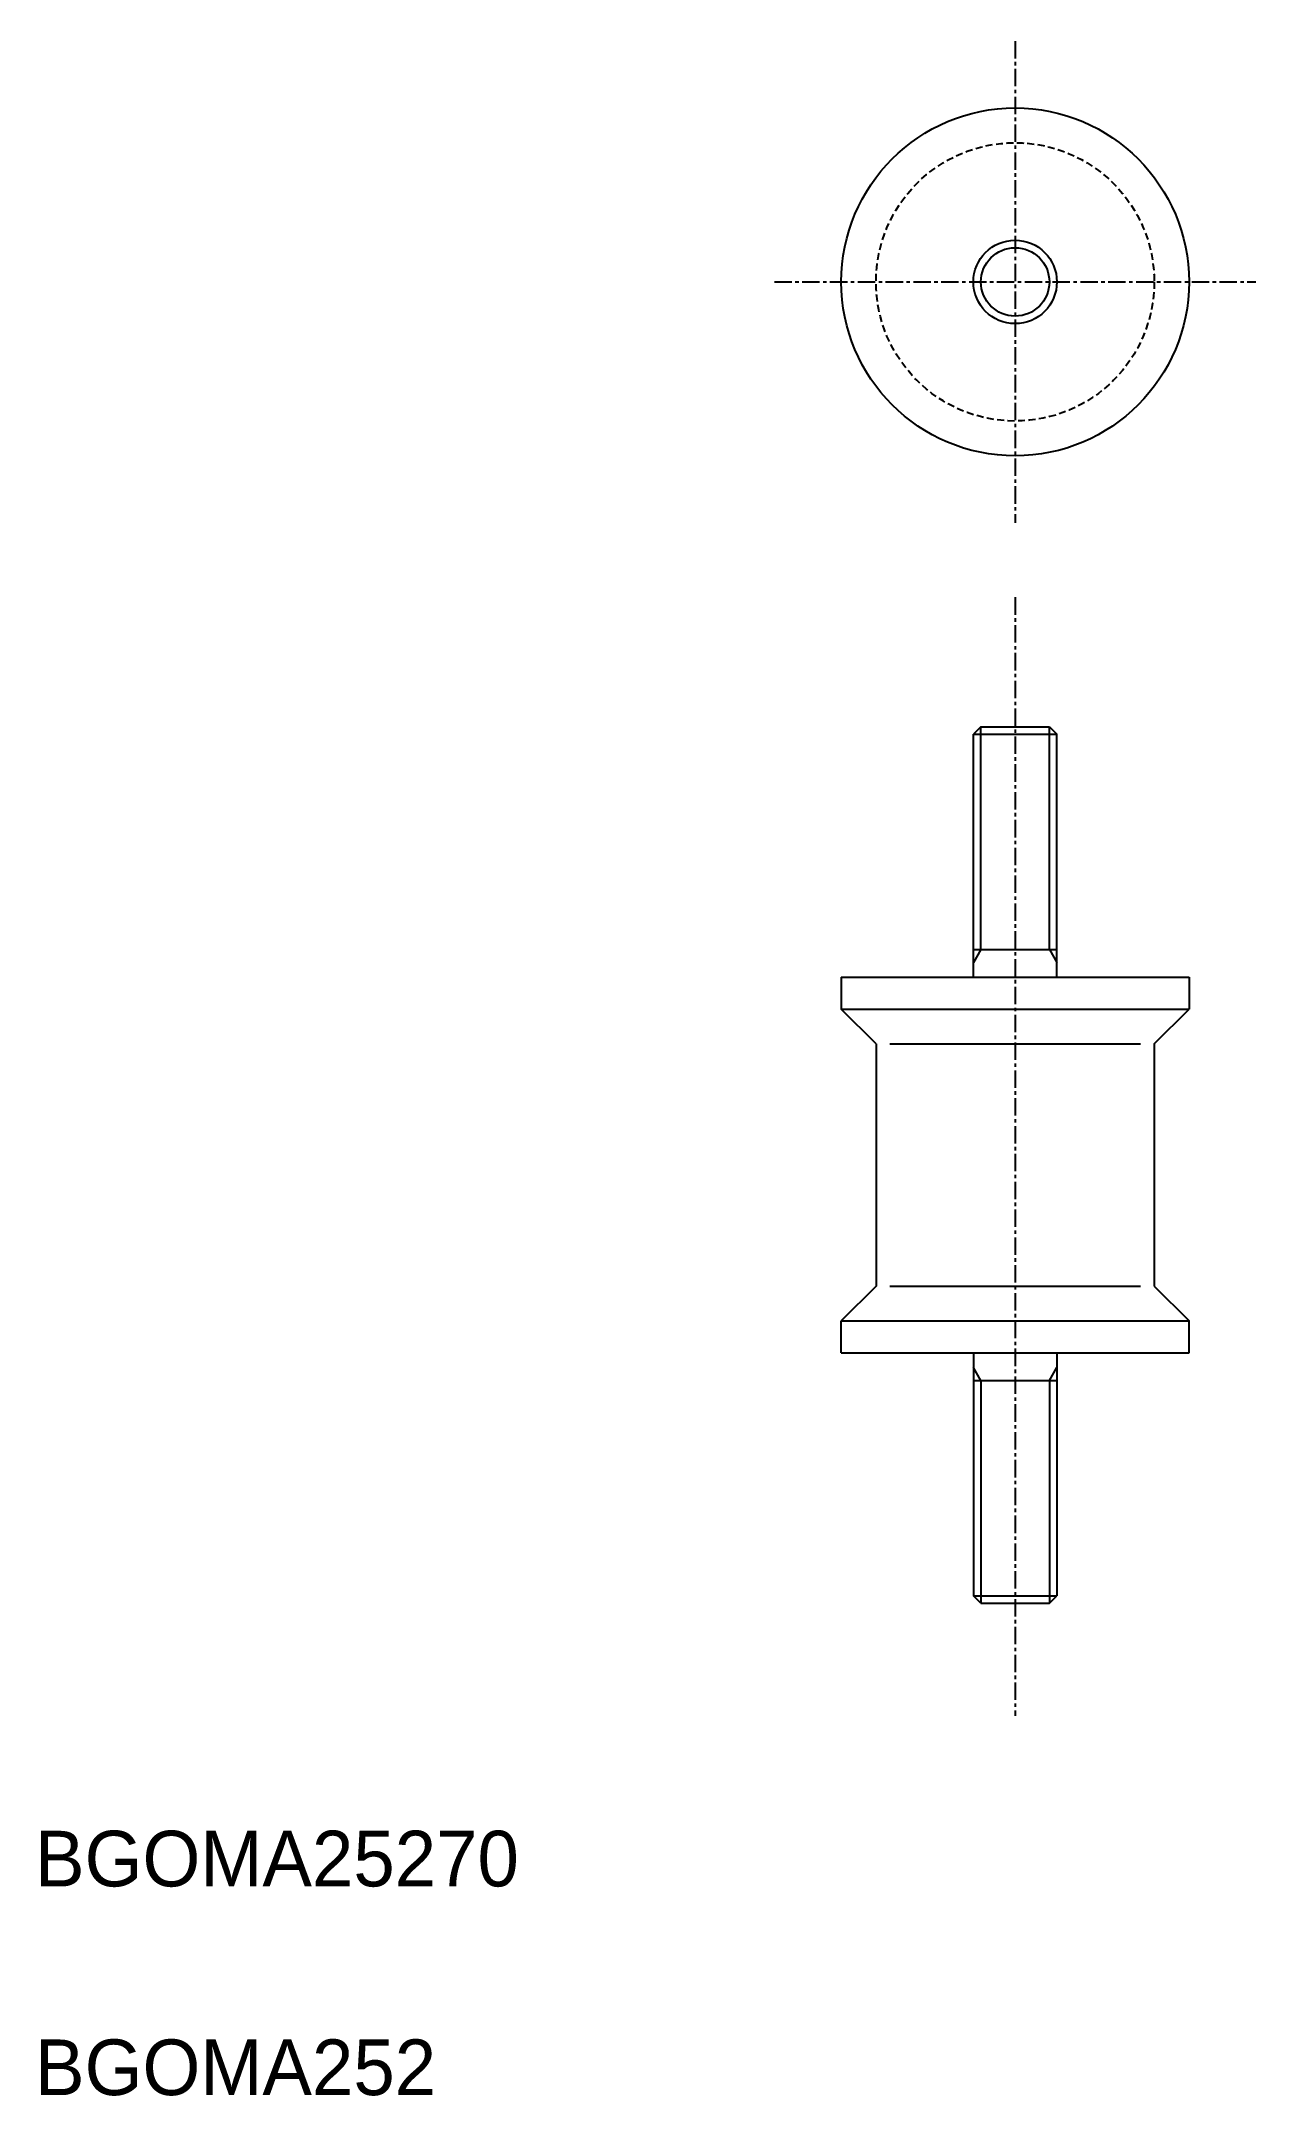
# Model space of a CAD drawing. Extents: x 10 to 98, y 10 to 158.
import ezdxf

# ---------------------------------------------------------------- set-up
doc = ezdxf.new("R2010")
doc.units = 0
doc.linetypes.add('CENTER', pattern=[2, 1.25, -0.25, 0.25, -0.25])
doc.linetypes.add('DASHED', pattern=[0.75, 0.5, -0.25])
doc.layers.get('0').update_dxf_attribs({"linetype": 'CONTINUOUS'})
doc.layers.add('CENTER', color=1, linetype='CENTER')

msp = doc.modelspace()

# ---------------------------------------------------------------- linework, layer by layer
at = {"color": 7, "linetype": 'CONTINUOUS'}
for p, q in [((78, 108.35), (77.46, 107.81)), ((78, 108.35), (82.92, 108.35)), ((82.92, 108.35), (83.46, 107.81)), ((77.46, 107.81), (83.46, 107.81)), ((77.46, 90.35), (77.46, 107.81)), ((83.46, 90.35), (83.46, 107.81)), ((77.46, 92.35), (83.46, 92.35)), ((67.96, 90.35), (92.96, 90.35)), ((67.96, 90.35), (67.96, 88.05)), ((92.96, 90.35), (92.96, 88.05)), ((67.96, 88.05), (92.96, 88.05)), ((70.46, 85.55), (67.96, 88.05)), ((90.46, 85.55), (92.96, 88.05)), ((70.46, 85.55), (70.46, 68.15)), ((71.46, 85.55), (89.46, 85.55)), ((90.46, 85.55), (90.46, 68.15)), ((70.46, 68.15), (67.96, 65.65)), ((71.46, 68.15), (89.46, 68.15)), ((90.46, 68.15), (92.96, 65.65)), ((67.96, 65.65), (92.96, 65.65)), ((67.96, 63.35), (67.96, 65.65)), ((92.96, 63.35), (92.96, 65.65)), ((67.96, 63.35), (92.96, 63.35)), ((77.46, 63.35), (77.46, 45.89)), ((83.46, 63.35), (83.46, 45.89)), ((77.46, 61.35), (83.46, 61.35)), ((77.46, 45.89), (83.46, 45.89)), ((78, 45.35), (77.46, 45.89)), ((82.92, 45.35), (83.46, 45.89)), ((78, 45.35), (82.92, 45.35))]:
    msp.add_line(p, q, dxfattribs=at)
at = {"color": 3, "linetype": 'CONTINUOUS'}
for p, q in [((78, 92.35), (78, 108.35)), ((82.92, 92.35), (82.92, 108.35)), ((78, 92.35), (77.46, 91.41)), ((82.92, 92.35), (83.46, 91.41)), ((78, 61.35), (77.46, 62.29)), ((82.92, 61.35), (83.46, 62.29)), ((78, 61.35), (78, 45.35)), ((82.92, 61.35), (82.92, 45.35))]:
    msp.add_line(p, q, dxfattribs=at)
at = {"color": 7, "linetype": 'CONTINUOUS'}
for radius in [12.5, 3]:
    msp.add_circle((80.46, 140.32), radius, dxfattribs=at)
at = {"color": 3, "linetype": 'DASHED'}
msp.add_circle((80.46, 140.32), 10, dxfattribs=at)
at = {"color": 3, "linetype": 'CONTINUOUS'}
msp.add_circle((80.46, 140.32), 2.46, dxfattribs=at)
at = {"layer": 'CENTER', "color": 1, "linetype": 'CENTER'}
for p, q in [((80.46, 157.63), (80.46, 123.01)), ((63.15, 140.32), (97.77, 140.32)), ((80.46, 117.65), (80.46, 37.25))]:
    msp.add_line(p, q, dxfattribs=at)

# ---------------------------------------------------------------- texts
at = {"color": 7, "linetype": 'CONTINUOUS'}
for s, p in [('BGOMA25270', (10, 25)), ('BGOMA252', (10, 10))]:
    msp.add_text(s, height=4, dxfattribs=at).set_placement(p)

doc.saveas('drawing.dxf')
